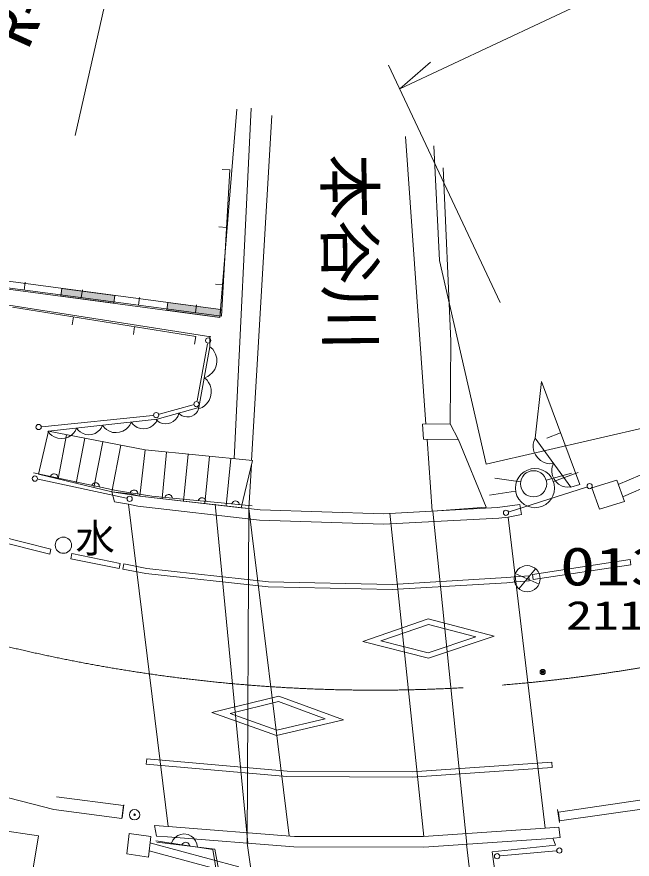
# Model space of a CAD drawing. Units: millimetres, scale not verified, with parts at other scales. Extents: x 40000 to 680000, y 20000 to 380000.
# Drawn here: x 138893 to 162366, y 259948 to 292096 of the extents above; entities that cross this region are included whole.
import ezdxf
from ezdxf.enums import TextEntityAlignment as Align

# ---------------------------------------------------------------- set-up
doc = ezdxf.new("R2010")
doc.units = ezdxf.units.MM
doc.header["$LTSCALE"] = 1000
for name, pattern in [('CHAIN', [18.5, 12, -1.5, 3.5, -1.5]), ('DASHED', [7.5, 6, -1.5]), ('DASHED_SPACED', [12, 6, -6]), ('USER1', [2, 1.2, -0.8])]:
    doc.linetypes.add(name, pattern=pattern)
doc.layers.add('S-SUV', color=7, linetype='Continuous', lineweight=13)
doc.styles.add('ＭＳ ゴシック', font='')
doc.styles.get('ＭＳ ゴシック').set_extended_font_data('MS Gothic')

# ---------------------------------------------------------------- blocks, each defined once
blk = doc.blocks.new('BUHIN1')
at = {"color": 7, "linetype": 'Continuous', "lineweight": 13}
blk.add_circle((0, 0), 746, dxfattribs=at)
blk = doc.blocks.new('BUHIN26')
at = {"color": 7, "linetype": 'Continuous', "lineweight": 13}
blk.add_line((0, 0), (-299.4, 17.1), dxfattribs=at)
blk = doc.blocks.new('BUHIN27')
at = {"color": 7, "linetype": 'Continuous', "lineweight": 13}
blk.add_line((0, 0), (38.9, 297.4), dxfattribs=at)
blk = doc.blocks.new('BUHIN28')
at = {"color": 7, "linetype": 'Continuous', "lineweight": 13}
blk.add_line((0, 0), (-46.7, -296.2), dxfattribs=at)
blk = doc.blocks.new('BUHIN35')
at = {"color": 7, "linetype": 'Continuous', "lineweight": 13}
blk.add_lwpolyline([(-146.7, 31.3), (-127.7, 62.5), (-104, 87.3), (-69.3, 113.7), (-33.3, 124.4), (3.4, 127.3), (48.8, 117.6), (81.1, 100), (109.6, 75.5), (131.3, 37.2), (142.9, 4.8), (146.7, -31.3)], dxfattribs=at)
blk = doc.blocks.new('BUHIN37')
at = {"color": 7, "linetype": 'Continuous', "lineweight": 13}
blk.add_lwpolyline([(-149.3, 14.2), (-134.1, 47.4), (-113.4, 74.8), (-81.9, 104.9), (-47.4, 119.7), (-11.3, 126.9), (35, 122.5), (69.1, 108.7), (100.2, 87.6), (126.2, 52), (141.4, 21.2), (149.3, -14.2)], dxfattribs=at)
blk = doc.blocks.new('BUHIN44')
at = {"color": 7, "linetype": 'Continuous', "lineweight": 13}
for p, q in [((398, 300), (-398, -298)), ((-398, 300), (398, -298))]:
    blk.add_line(p, q, dxfattribs=at)
blk.add_circle((0, 0), 498, dxfattribs=at)

msp = doc.modelspace()

# ---------------------------------------------------------------- hatches: boundary and pattern name
at = {"layer": 'S-SUV'}
for points in [[(140574, 281435), (140614, 281732), (142633, 281462), (142594, 281165)], [(144613, 280895), (144653, 281192), (146672, 280922), (146633, 280624)]]:
    msp.add_hatch(color=256, dxfattribs=at).paths.add_polyline_path(points)

# ---------------------------------------------------------------- linework, layer by layer
for p, q in [((153499, 289343), (213683, 317646)), ((143655, 298857), (141113, 287568)), ((153499, 289343), (154679, 290362)), ((157335, 281188), (153074, 290249)), ((146633, 280624), (147282, 288571)), ((147183, 275230), (147831, 288605)), ((147850, 275163), (148619, 288330)), ((154499, 276554), (153725, 287535)), ((155013, 282794), (154803, 287175)), ((155452, 279723), (155156, 286332)), ((146672, 280922), (130517, 283082)), ((146633, 280624), (130477, 282785)), ((156801, 275023), (155013, 282794)), ((140614, 281732), (140574, 281435)), ((142633, 281462), (140614, 281732)), ((140574, 281435), (142594, 281165)), ((142594, 281165), (142633, 281462)), ((138419, 281122), (146292, 279880)), ((145716, 279901), (138722, 281014)), ((144653, 281192), (144613, 280895)), ((146672, 280922), (144653, 281192)), ((144613, 280895), (146633, 280624)), ((146633, 280624), (146672, 280922)), ((146260, 279503), (146260, 279910)), ((155420, 276558), (155452, 279723)), ((145766, 277438), (146166, 279621)), ((145840, 277189), (146260, 279503)), ((146366, 279411), (146260, 279503)), ((146424, 279327), (146366, 279411)), ((146477, 279220), (146424, 279327)), ((146522, 279065), (146477, 279220)), ((146520, 278919), (146522, 279065)), ((146445, 278640), (146494, 278778)), ((146494, 278778), (146520, 278919)), ((146177, 278372), (146260, 278430)), ((146260, 278430), (146348, 278511)), ((146348, 278511), (146445, 278640)), ((146046, 278322), (146177, 278372)), ((146151, 278230), (146046, 278322)), ((146209, 278146), (146151, 278230)), ((146262, 278039), (146209, 278146)), ((158904, 278184), (158665, 276015)), ((160369, 274253), (158904, 278184)), ((146308, 277884), (146262, 278039)), ((146305, 277738), (146308, 277884)), ((146134, 277330), (146230, 277459)), ((146230, 277459), (146280, 277596)), ((146280, 277596), (146305, 277738)), ((168104, 277624), (156801, 275023)), ((144252, 276735), (145840, 277189)), ((144328, 276928), (145623, 277282)), ((145815, 277099), (145840, 277189)), ((145831, 277141), (145962, 277190)), ((145962, 277190), (146046, 277248)), ((146046, 277248), (146134, 277330)), ((139846, 276453), (144083, 276882)), ((145006, 276801), (145043, 276868)), ((145043, 276868), (145070, 276969)), ((145070, 276969), (145138, 276905)), ((145138, 276905), (145198, 276872)), ((145198, 276872), (145272, 276844)), ((145272, 276844), (145378, 276824)), ((145378, 276824), (145475, 276835)), ((145475, 276835), (145567, 276861)), ((145567, 276861), (145655, 276903)), ((145655, 276903), (145734, 276976)), ((145734, 276976), (145782, 277039)), ((145782, 277039), (145815, 277099)), ((140101, 276281), (144252, 276735)), ((142114, 276400), (142163, 276506)), ((142163, 276506), (142241, 276404)), ((143145, 276437), (143203, 276510)), ((143203, 276510), (143257, 276626)), ((143257, 276626), (143328, 276533)), ((143328, 276533), (143394, 276480)), ((143964, 276422), (144077, 276494)), ((144077, 276494), (144150, 276563)), ((144150, 276563), (144203, 276629)), ((144203, 276629), (144252, 276735)), ((144204, 276722), (144281, 276650)), ((144281, 276650), (144348, 276613)), ((144348, 276613), (144432, 276581)), ((144432, 276581), (144551, 276558)), ((144551, 276558), (144659, 276571)), ((144659, 276571), (144763, 276600)), ((144763, 276600), (144862, 276647)), ((144862, 276647), (144951, 276729)), ((144951, 276729), (145006, 276801)), ((155420, 276558), (154367, 276554)), ((154411, 275975), (154367, 276554)), ((155736, 275950), (155420, 276558)), ((139716, 274645), (140101, 276281)), ((140075, 276278), (140152, 276176)), ((140101, 276281), (143791, 275568)), ((140152, 276176), (140225, 276117)), ((140976, 276133), (141056, 276208)), ((141056, 276208), (141115, 276281)), ((141115, 276281), (141169, 276398)), ((141169, 276398), (141239, 276305)), ((141239, 276305), (141305, 276251)), ((141305, 276251), (141391, 276201)), ((141391, 276201), (141517, 276154)), ((141639, 276147), (141758, 276160)), ((141758, 276160), (141875, 276193)), ((141875, 276193), (141988, 276266)), ((141988, 276266), (142061, 276334)), ((142061, 276334), (142114, 276400)), ((142241, 276404), (142313, 276346)), ((142313, 276346), (142408, 276290)), ((142408, 276290), (142547, 276238)), ((142547, 276238), (142680, 276231)), ((142680, 276231), (142812, 276245)), ((142812, 276245), (142940, 276282)), ((142940, 276282), (143065, 276362)), ((143065, 276362), (143145, 276437)), ((143394, 276480), (143480, 276429)), ((143480, 276429), (143606, 276383)), ((143606, 276383), (143727, 276376)), ((143727, 276376), (143847, 276389)), ((143847, 276389), (143964, 276422)), ((159636, 276218), (159108, 276021)), ((140225, 276117), (140320, 276061)), ((140320, 276061), (140458, 276010)), ((140458, 276010), (140592, 276002)), ((140791, 276147), (140466, 274463)), ((140592, 276002), (140723, 276017)), ((140723, 276017), (140852, 276053)), ((140852, 276053), (140976, 276133)), ((141481, 276014), (141150, 274297)), ((141517, 276154), (141639, 276147)), ((142172, 275881), (141834, 274131)), ((155736, 275950), (154411, 275975)), ((154733, 273229), (154540, 275972)), ((156794, 273386), (155736, 275950)), ((158610, 275886), (158594, 275785)), ((158665, 276015), (158610, 275886)), ((158665, 276015), (160026, 274140)), ((142862, 275747), (142518, 273965)), ((143791, 275568), (143589, 273806)), ((143791, 275568), (147877, 275160)), ((158594, 275785), (158592, 275665)), ((158592, 275665), (158619, 275506)), ((165100, 275666), (161835, 274243)), ((144608, 275487), (144431, 273710)), ((145425, 275405), (145247, 273616)), ((146242, 275323), (146063, 273523)), ((147059, 275242), (146879, 273429)), ((158619, 275506), (158684, 275376)), ((158684, 275376), (158768, 275259)), ((158768, 275259), (158872, 275157)), ((147877, 275160), (147444, 273353)), ((147743, 273330), (147841, 275013)), ((158872, 275157), (159015, 275082)), ((159015, 275082), (159130, 275047)), ((159130, 275047), (159231, 275031)), ((159231, 275031), (159370, 275043)), ((159320, 274925), (159305, 274833)), ((159370, 275043), (159320, 274925)), ((139529, 274695), (142685, 274018)), ((142518, 273965), (139716, 274645)), ((159087, 274409), (160049, 274681)), ((159305, 274833), (159303, 274723)), ((159303, 274723), (159328, 274577)), ((159328, 274577), (159387, 274457)), ((159363, 274365), (160304, 274707)), ((143072, 273726), (139703, 274446)), ((158110, 274346), (157121, 274493)), ((159387, 274457), (159465, 274351)), ((159465, 274351), (159560, 274257)), ((159560, 274257), (159691, 274188)), ((160026, 274140), (160369, 274253)), ((161779, 274417), (160823, 274119)), ((162071, 273600), (161779, 274417)), ((142518, 273965), (143589, 273806)), ((143226, 273885), (142518, 273965)), ((142518, 273965), (142619, 273585)), ((142685, 274018), (144044, 273799)), ((157917, 273996), (156928, 273845)), ((157672, 273205), (160625, 274147)), ((159691, 274188), (159796, 274156)), ((159796, 274156), (159889, 274141)), ((159889, 274141), (160017, 274153)), ((161114, 273302), (160823, 274119)), ((143589, 273806), (143226, 273885)), ((143589, 273806), (147444, 273353)), ((148173, 273280), (143589, 273806)), ((144044, 273799), (147874, 273430)), ((162071, 273600), (161114, 273302)), ((142619, 273585), (143157, 273491)), ((143157, 273491), (143503, 273415)), ((143157, 273491), (144669, 261195)), ((143503, 273415), (148144, 272881)), ((146452, 273501), (147701, 260555)), ((147444, 273353), (147743, 273330)), ((147743, 273330), (147684, 260557)), ((149276, 260833), (147741, 273330)), ((152879, 273128), (148173, 273280)), ((157233, 273366), (152879, 273128)), ((156794, 273386), (154761, 273231)), ((158086, 273486), (157233, 273366)), ((158149, 273101), (158086, 273486)), ((140195, 271778), (135402, 272997)), ((152884, 272727), (157274, 272967)), ((153126, 273152), (154415, 260809)), ((154761, 273231), (156053, 260520)), ((154761, 273231), (156053, 260520)), ((157274, 272967), (157640, 272997)), ((157640, 272997), (158149, 273101)), ((157640, 272997), (159052, 261124)), ((135352, 272803), (140146, 271585)), ((148144, 272881), (152884, 272727)), ((140195, 271778), (140146, 271585)), ((140996, 271611), (140955, 271415)), ((140955, 271415), (142790, 271037)), ((142831, 271232), (140996, 271611)), ((162284, 271379), (158559, 270817)), ((162284, 271379), (162314, 271181)), ((142831, 271232), (142790, 271037)), ((142972, 271215), (142934, 271019)), ((143812, 270850), (142934, 271019)), ((143850, 271046), (142972, 271215)), ((148499, 270536), (143850, 271046)), ((162314, 271181), (158589, 270619)), ((148486, 270336), (143812, 270850)), ((157578, 270696), (153207, 270435)), ((158427, 270763), (157578, 270696)), ((158427, 270763), (158443, 270564)), ((158559, 270817), (158589, 270619)), ((153207, 270435), (148499, 270536)), ((157590, 270496), (153211, 270235)), ((157934, 270528), (157590, 270496)), ((158443, 270564), (157934, 270528)), ((153211, 270235), (148486, 270336)), ((152088, 268252), (154587, 269116)), ((154587, 269116), (157098, 268458)), ((154595, 268907), (152784, 268281)), ((156401, 268434), (154595, 268907)), ((157098, 268458), (154594, 267613)), ((154594, 267613), (152088, 268252)), ((152784, 268281), (154586, 267822)), ((154586, 267822), (156401, 268434)), ((146335, 265548), (148889, 266169)), ((148878, 265960), (147030, 265511)), ((150659, 265307), (148878, 265960)), ((148889, 266169), (151354, 265266)), ((148798, 264662), (146335, 265548)), ((147030, 265511), (148810, 264871)), ((151354, 265266), (148798, 264662)), ((148810, 264871), (150659, 265307)), ((132493, 263871), (140306, 261840)), ((143847, 263777), (143830, 263578)), ((143847, 263777), (149208, 263307)), ((153973, 263279), (159300, 263644)), ((159300, 263644), (159313, 263445)), ((143830, 263578), (149198, 263107)), ((149208, 263307), (153973, 263279)), ((153979, 263079), (159313, 263445)), ((149198, 263107), (153979, 263079)), ((164397, 262092), (159597, 261414)), ((140306, 261840), (142902, 261499)), ((142967, 261995), (142902, 261499)), ((159597, 261414), (159550, 261747)), ((144669, 261195), (144138, 261232)), ((144138, 261232), (144214, 260827)), ((149480, 260817), (144669, 261195)), ((159052, 261124), (154403, 260809)), ((159567, 261168), (159052, 261124)), ((159622, 260775), (159567, 261168)), ((143175, 260931), (143084, 260147)), ((144000, 260813), (143175, 260931)), ((144000, 260813), (143909, 260029)), ((144641, 260796), (144214, 260827)), ((149464, 260417), (144641, 260796)), ((144921, 260760), (144847, 260670)), ((145035, 260844), (144921, 260760)), ((145143, 260889), (145035, 260844)), ((145267, 260911), (145143, 260889)), ((145426, 260887), (145267, 260911)), ((145538, 260830), (145426, 260887)), ((145629, 260756), (145538, 260830)), ((145713, 260642), (145629, 260756)), ((154403, 260809), (149480, 260817)), ((159622, 260775), (159080, 260725)), ((144197, 260645), (146372, 260322)), ((144229, 260601), (146446, 260324)), ((144847, 260670), (144790, 260557)), ((145757, 260534), (145713, 260642)), ((145779, 260410), (145757, 260534)), ((148394, 255615), (147684, 260557)), ((154416, 260409), (149464, 260417)), ((159080, 260725), (154416, 260409)), ((156234, 258963), (156052, 260520)), ((159436, 260478), (157024, 260229)), ((159358, 260718), (159436, 260478)), ((143909, 260029), (143084, 260147)), ((146372, 260322), (147216, 254923)), ((146446, 260324), (147581, 254068)), ((157024, 260229), (157178, 259095)), ((159464, 260265), (157336, 260071))]:
    msp.add_line(p, q, dxfattribs=at)
at = {"layer": 'S-SUV', "linetype": 'DASHED_SPACED'}
for p, q in [((162035, 273785), (165286, 275202)), ((132631, 264352), (140402, 262331)), ((164311, 262442), (159550, 261747)), ((142967, 261995), (140402, 262331)), ((143972, 260572), (147365, 259656)), ((143937, 260270), (147287, 259366))]:
    msp.add_line(p, q, dxfattribs=at)
at = {"layer": 'S-SUV', "linetype": 'USER1'}
for p, q in [((142913, 261529), (142977, 262025)), ((159600, 261344), (159524, 261839))]:
    msp.add_line(p, q, dxfattribs=at)
at = {"layer": 'S-SUV', "linetype": 'DASHED'}
for p, q in [((135889, 261413), (139714, 260838)), ((139714, 260838), (138918, 255847))]:
    msp.add_line(p, q, dxfattribs=at)
at = {"layer": 'S-SUV'}
for points in [[(147021, 286254), (146695, 280675), (130467, 282819)], [(143216, 273932), (143233, 273965), (143256, 273991), (143289, 274019), (143325, 274031), (143361, 274036), (143407, 274028), (143440, 274012), (143470, 273989), (143494, 273952), (143507, 273920), (143512, 273884)], [(145188, 260481), (145205, 260514), (145226, 260541), (145258, 260570), (145293, 260584), (145330, 260590), (145376, 260584), (145410, 260569), (145440, 260547), (145465, 260511), (145479, 260480), (145486, 260444)]]:
    msp.add_lwpolyline(points, dxfattribs=at)
for centre, radius in [((146189, 279744), 100), ((145744, 277315), 100), ((144208, 276895), 100), ((139722, 276440), 100), ((139580, 274472), 100), ((158605, 274273), 500), ((160744, 274185), 100), ((143195, 273700), 100), ((157552, 273167), 100), ((140668, 271931), 310), ((158953, 267091), 100), ((158953, 267091), 60), ((158953, 267091), 20), ((143385, 261643), 200), ((143385, 261643), 31.3), ((143385, 261643), 25), ((143385, 261643), 18.8), ((143385, 261643), 12.5), ((143385, 261643), 6.3), ((157212, 260059), 100), ((159589, 260276), 100)]:
    msp.add_circle(centre, radius, dxfattribs=at)
at = {"layer": 'S-SUV', "linetype": 'CHAIN'}
for start, end in [(255.22896, 261.74593), (275.5672, 280.37805), (261.74593, 275.56721)]:
    msp.add_arc((152568, 326425), 60028, start, end, dxfattribs=at)

# ---------------------------------------------------------------- block references
at = {"layer": 'S-SUV', "xscale": 1.000294, "yscale": 1.000294, "rotation": 359.92614}
for name, p in [('BUHIN26', (147021, 286254)), ('BUHIN26', (146893, 284062)), ('BUHIN27', (139175, 281669)), ('BUHIN27', (141352, 281381)), ('BUHIN26', (146765, 281870)), ('BUHIN27', (143528, 281093)), ('BUHIN27', (145705, 280806)), ('BUHIN28', (141054, 280643)), ('BUHIN28', (143385, 280272)), ('BUHIN28', (145716, 279901)), ('BUHIN35', (140318, 274526)), ('BUHIN1', (158658, 274108)), ('BUHIN35', (141896, 274187)), ('BUHIN37', (144682, 273737)), ('BUHIN37', (145959, 273614)), ('BUHIN37', (147236, 273491))]:
    msp.add_blockref(name, p, dxfattribs=at)
at = {"layer": 'S-SUV', "rotation": 193}
msp.add_blockref('BUHIN44', (158362, 270652), dxfattribs=at)

# ---------------------------------------------------------------- texts
at = {"layer": 'S-SUV', "style": 'ＭＳ ゴシック'}
for s, rotation, p in [('R=60', 65.6, (139812, 290567)), ('本谷川', 270.7, (150100, 286847))]:
    msp.add_text(s, height=1833, rotation=rotation, dxfattribs=at).set_placement(p, align=Align.BOTTOM_LEFT)
msp.add_text('水', height=1100, dxfattribs=at).set_placement((141130, 271322), align=Align.BOTTOM_LEFT)
at = {"layer": 'S-SUV', "style": 'ＭＳ ゴシック', "width": 1.35}
for s, height, p in [('013425-1', 1466, (159612, 269953)), ('211.90', 1100, (159837, 268376))]:
    msp.add_text(s, height=height, dxfattribs=at).set_placement(p, align=Align.BOTTOM_LEFT)

doc.saveas('drawing.dxf')
